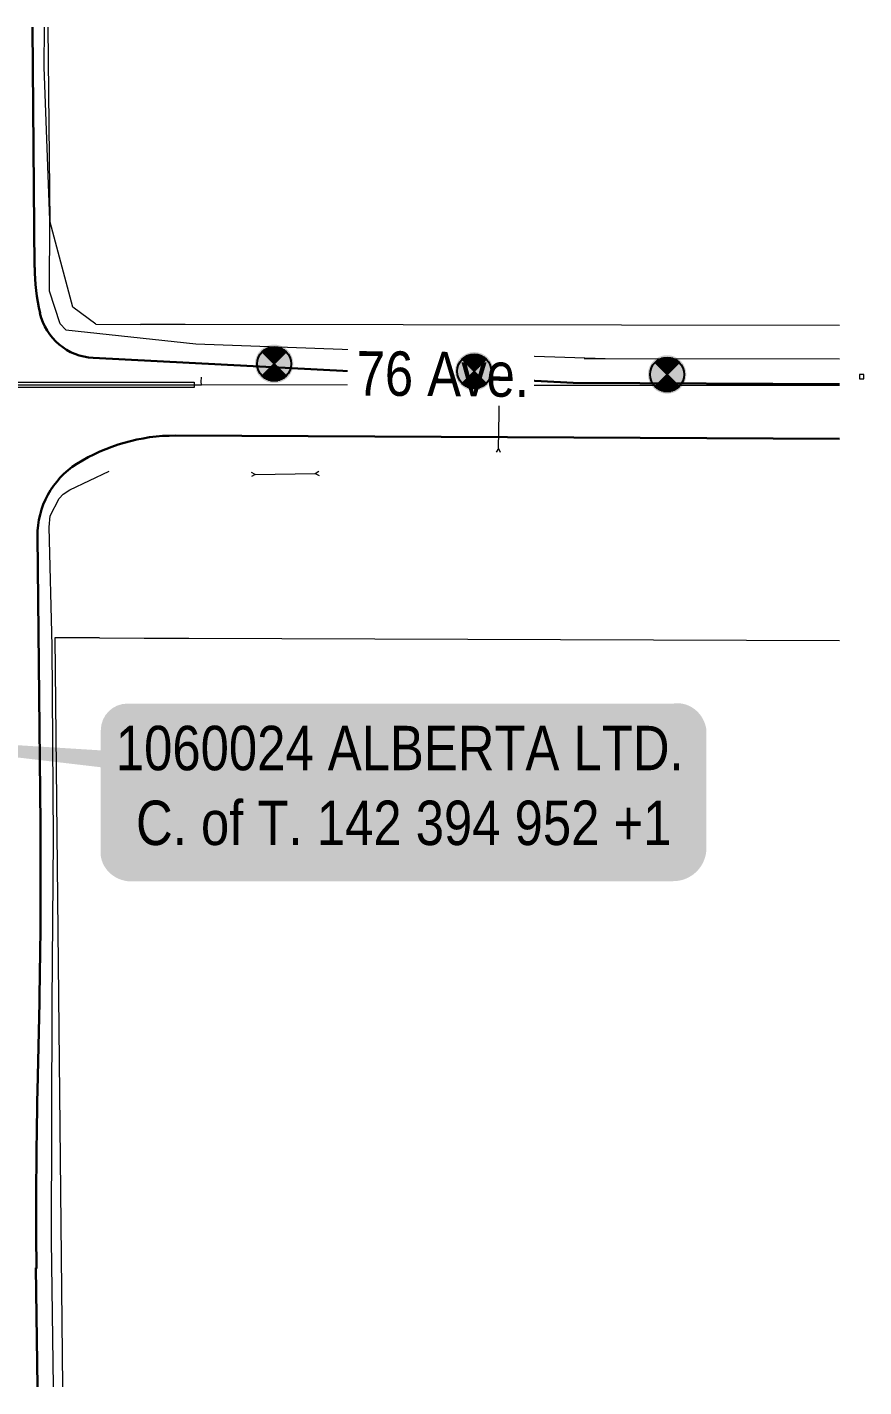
# Model space of a CAD drawing. Extents: x 39620 to 40409, y 5930668 to 5931695.
# Drawn here: x 40211.2 to 40399.8, y 5931000 to 5931306.2 of the extents above; entities that cross this region are included whole.
import ezdxf

# ---------------------------------------------------------------- set-up
doc = ezdxf.new("R2010")
doc.units = 0
doc.header["$LTSCALE"] = 5
doc.layers.get('Defpoints').update_dxf_attribs({"color": 9})
for name, color, linetype in [('AS-OWNER', 7, 'Continuous'), ('AS-ROADS', 254, 'Continuous'), ('L-TITLEDB', 4, 'Continuous'), ('L-TITLEDB-T', 4, 'Continuous')]:
    doc.layers.add(name, color=color, linetype=linetype)
doc.layers.add('AS-SANITARY', color=7, linetype='foc-SANITARY', lineweight=9, true_color=0x29a300)
doc.layers.add('AS-WATER PIPE', color=7, linetype='foc-WATER', lineweight=9, true_color=0x8ac4ff)
doc.layers.add('COE_STREETLIGHT-POLE', color=7, linetype='Continuous', lineweight=0)
doc.layers.add('EPCOR_Drainage-FacilitySymbol', color=7, linetype='Continuous', lineweight=0)
doc.styles.add('80', font='', dxfattribs={"height": 10})
doc.styles.add('80L', font='', dxfattribs={"height": 10})
doc.styles.add('foc-LtypeFont', font='', dxfattribs={"height": 7.35})
doc.styles.get('80').set_extended_font_data('Arial Narrow')
doc.styles.get('80L').set_extended_font_data('Arial Narrow')
doc.styles.get('foc-LtypeFont').set_extended_font_data('Arial Narrow')
doc.linetypes.add('foc-SANITARY', pattern='A,10,-1,["SN",foc-LtypeFont,S=0.2,R=0,X=-0.5,Y=-0.75],-2.75', length=13.75)
doc.linetypes.add('foc-WATER', pattern='A,10,-1,["W",foc-LtypeFont,S=0.2,R=0,X=-0.425,Y=-0.75],-2', length=13)

# ---------------------------------------------------------------- blocks, each defined once
blk = doc.blocks.new('DAV5')
at = {"layer": 'COE_STREETLIGHT-POLE', "color": 1, "linetype": 'Continuous', "lineweight": 0, "flags": 128}
blk.add_lwpolyline([(-0.52, -0.5), (0.48, -0.5), (0.48, 0.5), (-0.52, 0.5), (-0.52, -0.5)], dxfattribs=at)
blk = doc.blocks.new('*U1040')
h = blk.add_hatch(color=59)
edge = h.paths.add_edge_path()
edge.add_line((-61.5, -20), (61.5, -20))
edge.add_arc((61.5, -14), 6, 270, 360)
edge.add_line((67.5, -14), (67.5, 12.5))
edge.add_arc((61.5, 12.5), 6, 0, 90)
edge.add_line((61.5, 18.5), (-61.5, 18.5))
edge.add_arc((-61.5, 12.5), 6, 90, 180)
edge.add_line((-67.5, 12.5), (-67.5, -14))
edge.add_arc((-61.5, -14), 6, 180, 270)
at = {"color": 1, "flags": 128}
blk.add_lwpolyline([(-61.5, -20, 3, 3, 0), (61.5, -20, 3, 3, 0.414214), (67.5, -14, 3, 3, 0), (67.5, 12.5, 3, 0, 0.414214), (61.5, 18.5, 0, 0, 0), (-61.5, 18.5, 0, 0, 0.414214), (-67.5, 12.5, 0, 0, 0), (-67.5, -14, 0, 3, 0.414214)], format="xyseb", close=True, dxfattribs=at)
blk.add_lwpolyline([(-136.28, 12.24, 0, 7.5, 0), (0, 0, 0, 0, 0)], format="xyseb", dxfattribs=at)
at = {"color": 1, "style": '80'}
blk.add_attdef('ENTER_TEXT_001', (-35.99, -5), '', height=10, dxfattribs=at)
blk = doc.blocks.new('DAV10')
at = {"layer": 'COE_STREETLIGHT-POLE', "color": 1, "linetype": 'Continuous', "lineweight": 0, "flags": 128}
blk.add_lwpolyline([(-0.52, -0.5), (0.48, -0.5), (0.48, 0.5), (-0.52, 0.5), (-0.52, -0.5)], dxfattribs=at)
blk = doc.blocks.new('*X998')
at = {"color": 0}
for p, q in [((102.12, -2061.56), (108.81, -2061.56)), ((102.18, -2061.72), (108.75, -2061.72)), ((102.29, -2061.41), (108.64, -2061.41)), ((102.33, -2061.87), (108.59, -2061.87)), ((102.47, -2061.25), (108.45, -2061.25)), ((102.49, -2062.03), (108.44, -2062.03)), ((102.65, -2062.19), (108.28, -2062.19)), ((102.68, -2061.09), (108.25, -2061.09)), ((102.8, -2062.34), (108.13, -2062.34)), ((102.92, -2060.94), (108.01, -2060.94)), ((102.96, -2062.5), (107.97, -2062.5)), ((103.12, -2062.66), (107.81, -2062.66)), ((103.18, -2060.78), (107.75, -2060.78)), ((103.27, -2062.81), (107.66, -2062.81)), ((103.43, -2062.97), (107.5, -2062.97)), ((103.5, -2060.62), (107.43, -2060.62)), ((103.58, -2063.12), (107.34, -2063.12)), ((103.89, -2060.47), (107.03, -2060.47)), ((104.45, -2060.31), (106.48, -2060.31)), ((103.59, -2066.87), (107.33, -2066.87)), ((103.74, -2063.28), (107.19, -2063.28)), ((103.75, -2066.72), (107.18, -2066.72)), ((103.9, -2063.44), (107.03, -2063.44)), ((103.91, -2066.56), (107.02, -2066.56)), ((104.05, -2063.59), (106.88, -2063.59)), ((104.06, -2066.41), (106.87, -2066.41)), ((104.21, -2063.75), (106.72, -2063.75)), ((104.22, -2066.25), (106.71, -2066.25)), ((104.37, -2063.91), (106.56, -2063.91)), ((104.38, -2066.09), (106.55, -2066.09)), ((104.52, -2064.06), (106.41, -2064.06)), ((104.53, -2065.94), (106.4, -2065.94)), ((104.68, -2064.22), (106.25, -2064.22)), ((104.69, -2065.78), (106.24, -2065.78)), ((104.83, -2064.37), (106.09, -2064.37)), ((104.84, -2065.62), (106.08, -2065.62)), ((104.99, -2064.53), (105.94, -2064.53)), ((105, -2065.47), (105.93, -2065.47)), ((105.15, -2064.69), (105.78, -2064.69)), ((105.16, -2065.31), (105.77, -2065.31)), ((105.3, -2064.84), (105.63, -2064.84)), ((105.31, -2065.16), (105.62, -2065.16)), ((102.11, -2068.44), (108.82, -2068.44)), ((102.19, -2068.28), (108.74, -2068.28)), ((102.28, -2068.59), (108.65, -2068.59)), ((102.34, -2068.12), (108.58, -2068.12)), ((102.46, -2068.75), (108.47, -2068.75)), ((102.5, -2067.97), (108.43, -2067.97)), ((102.66, -2067.81), (108.27, -2067.81)), ((102.67, -2068.91), (108.26, -2068.91)), ((102.81, -2067.66), (108.12, -2067.66)), ((102.9, -2069.06), (108.03, -2069.06)), ((102.97, -2067.5), (107.96, -2067.5)), ((103.13, -2067.34), (107.8, -2067.34)), ((103.17, -2069.22), (107.76, -2069.22)), ((103.28, -2067.19), (107.65, -2067.19)), ((103.44, -2067.03), (107.49, -2067.03)), ((103.48, -2069.37), (107.45, -2069.37)), ((103.87, -2069.53), (107.06, -2069.53)), ((104.41, -2069.69), (106.52, -2069.69))]:
    blk.add_line(p, q, dxfattribs=at)
blk = doc.blocks.new('Pile')
h = blk.add_hatch(color=255)
h.dxf.hatch_style = 1
edge = h.paths.add_edge_path()
edge.add_arc((0, 0), 0.868, 0, 360)
at = {"color": 224}
for p, q in [((0.543, -0.543), (-0.543, 0.543)), ((-0.543, -0.543), (0.543, 0.543))]:
    blk.add_line(p, q, dxfattribs=at)
blk.add_circle((0, 0), 0.768, dxfattribs=at)
at = {"color": 224, "xscale": 0.16, "yscale": 0.16, "zscale": 0.16}
blk.add_blockref('*X998', (-16.874, 330.401), dxfattribs=at)

msp = doc.modelspace()

# ---------------------------------------------------------------- linework, layer by layer
at = {"layer": 'AS-ROADS', "lineweight": 30}
for p, q in [((40212.91, 5931252.13), (40212.46, 5931306.22)), ((40226.12, 5931231.72), (40334.24, 5931226.12)), ((40334.24, 5931226.12), (40394.33, 5931225.81))]:
    msp.add_line(p, q, dxfattribs=at)
at = {"layer": 'AS-ROADS', "linetype": 'Continuous', "lineweight": 30}
for p, q in [((40244.67, 5931214.24), (40394.33, 5931213.47)), ((40214.2, 5931126.79), (40213.54, 5931191.59)), ((40213.97, 5931086.66), (40213.55, 5931066.63)), ((40213.19, 5931026.78), (40213.55, 5931000))]:
    msp.add_line(p, q, dxfattribs=at)
at = {"layer": 'AS-ROADS', "lineweight": 30}
for centre, radius, start, end in [((40261.91, 5931252.66), 49, 180.6206, 192.7618), ((40226.79, 5931244.71), 13, 192.7618, 267.0331)]:
    msp.add_arc(centre, radius, start, end, dxfattribs=at)
at = {"layer": 'AS-ROADS', "linetype": 'Continuous', "lineweight": 30}
for centre, radius, start, end in [((40244.52, 5931172.74), 41.5, 89.7937, 122.1806), ((40232.54, 5931191.78), 19, 122.1799, 180.5796), ((38929.45, 5931113.82), 1284.81, 358.78875, 0.57874), ((41496.07, 5931039.63), 1282.81, 178.78871, 180.5788)]:
    msp.add_arc(centre, radius, start, end, dxfattribs=at)
at = {"layer": 'AS-SANITARY', "lineweight": 0}
for p, q in [((40336.77, 5931231.62), (40394.33, 5931231.51)), ((40317.42, 5931211.34), (40317.74, 5931227.29)), ((40317.42, 5931211.34), (40316.94, 5931210.51)), ((40317.42, 5931211.34), (40317.86, 5931210.49)), ((40262.64, 5931205.47), (40261.8, 5931205.92)), ((40262.64, 5931205.47), (40261.81, 5931204.99)), ((40262.64, 5931205.47), (40276.16, 5931205.71)), ((40276.16, 5931205.71), (40276.99, 5931206.19)), ((40276.16, 5931205.71), (40277.01, 5931205.26))]:
    msp.add_line(p, q, dxfattribs=at)
at = {"layer": 'AS-SANITARY', "lineweight": 0, "flags": 128}
for points in [[(40219.92, 5931238.04), (40218.63, 5931239.44), (40216.24, 5931246.79), (40216.32, 5931262.76), (40215.04, 5931297.19), (40215.1, 5931306.22)], [(40219.92, 5931238.04), (40249.2, 5931234.89), (40325.55, 5931232.12), (40341.48, 5931231.57)], [(40217.15, 5931000), (40216.73, 5931032.95), (40216.83, 5931086.5), (40217.14, 5931123.32), (40216.83, 5931166.88), (40216.16, 5931193.62), (40216.39, 5931196.15), (40218.46, 5931200.09), (40219.34, 5931201.07), (40220.83, 5931202.03), (40229.7, 5931206.26)]]:
    msp.add_lwpolyline(points, dxfattribs=at)
at = {"layer": 'AS-WATER PIPE', "lineweight": 13, "flags": 128}
for points in [[(39995.26, 5931208.68), (39996.89, 5931208.7), (39997.39, 5931208.7), (40000, 5931208.73), (40030.92, 5931209.04), (40128.44, 5931210.02), (40132.4, 5931210.06), (40134.04, 5931210.07), (40134.54, 5931210.08), (40135.04, 5931210.08), (40162.1, 5931210.35), (40166.13, 5931210.39), (40179.5, 5931223.99), (40181.17, 5931225.69), (40250.51, 5931225.64), (40250.47, 5931226.36), (40250.51, 5931227.42)], [(40248.23, 5931226.25), (40248.83, 5931226.25), (40248.83, 5931225.05), (40182.38, 5931225.09), (40181.78, 5931225.09), (40181.78, 5931226.29), (40248.23, 5931226.25)], [(40300.21, 5931225.99), (40300.21, 5931225.63), (40250.51, 5931225.64)], [(40300.21, 5931226.23), (40300.21, 5931225.99)], [(40300.21, 5931225.63), (40394.33, 5931225.57)]]:
    msp.add_lwpolyline(points, dxfattribs=at)
at = {"layer": 'EPCOR_Drainage-FacilitySymbol', "color": 3, "linetype": 'Continuous', "lineweight": 13}
for q in [(40317.3, 5931228.14), (40318.22, 5931228.12)]:
    msp.add_line((40317.74, 5931227.29), q, dxfattribs=at)
at = {"layer": 'L-TITLEDB', "lineweight": 0, "flags": 128}
for points in [[(40216.4, 5931262.32), (40215.94, 5931306.22)], [(40221.54, 5931243.16), (40216.4, 5931262.32)], [(40226.69, 5931239.31), (40221.54, 5931243.16)], [(40226.69, 5931239.31), (40236.74, 5931239.29)], [(40246.81, 5931239.27), (40236.74, 5931239.29)], [(40394.33, 5931239.02), (40246.81, 5931239.27)], [(40217.46, 5931168.71), (40219.16, 5931000)], [(40227.51, 5931168.67), (40217.46, 5931168.71)], [(40227.51, 5931168.67), (40237.57, 5931168.64)], [(40237.57, 5931168.64), (40247.63, 5931168.6)], [(40247.63, 5931168.6), (40394.33, 5931168.1)]]:
    msp.add_lwpolyline(points, dxfattribs=at)

# ---------------------------------------------------------------- block references
for p, xscale, yscale, zscale in [((40266.89, 5931230.4), 4.999081765, 4.999081765, 4.999081765), ((40355.45, 5931228.01), 5, 5, 5)]:
    msp.add_blockref('Pile', p, dxfattribs=dict(xscale=xscale, yscale=yscale, zscale=zscale))
at = {"color": 1, "linetype": 'Continuous', "lineweight": 0}
msp.add_blockref('DAV10', (40399.3, 5931227.53), dxfattribs=at)
at = {"layer": 'AS-OWNER'}
ref = msp.add_blockref('*U1040', (40295.32, 5931135.38), dxfattribs=at)
ref.add_attrib('ENTER_TEXT_001', '1060024 ALBERTA LTD.', (40231.2, 5931138.87), dxfattribs={"layer": '0', "color": 1, "height": 10, "style": '80'})
ref.add_attrib('ENTER_TEXT_002', 'C. of T. 142 394 952 +1', (40235.75, 5931122.02), dxfattribs={"layer": '0', "color": 1, "height": 10, "style": '80'})
at = {"layer": 'Defpoints', "color": 1, "linetype": 'Continuous', "lineweight": 0}
msp.add_blockref('DAV5', (40311.99, 5931228.72), dxfattribs=at)

# ---------------------------------------------------------------- next in the draw order: texts
at = {"layer": 'L-TITLEDB-T', "insert": (40285.52, 5931233.27), "char_height": 10, "attachment_point": 1, "rotation": 359.5159, "style": '80L', "bg_fill": 3, "box_fill_scale": 1.2, "bg_fill_color": 256, "bg_fill_transparency": 0}
msp.add_mtext_dynamic_manual_height_columns('76 Ave.', width=37.9718, gutter_width=50, heights=[0], dxfattribs=at)

# ---------------------------------------------------------------- next in the draw order: block references
at = {"xscale": 5, "yscale": 5, "zscale": 5}
msp.add_blockref('Pile', (40311.98, 5931228.72), dxfattribs=at)

doc.saveas('drawing.dxf')
